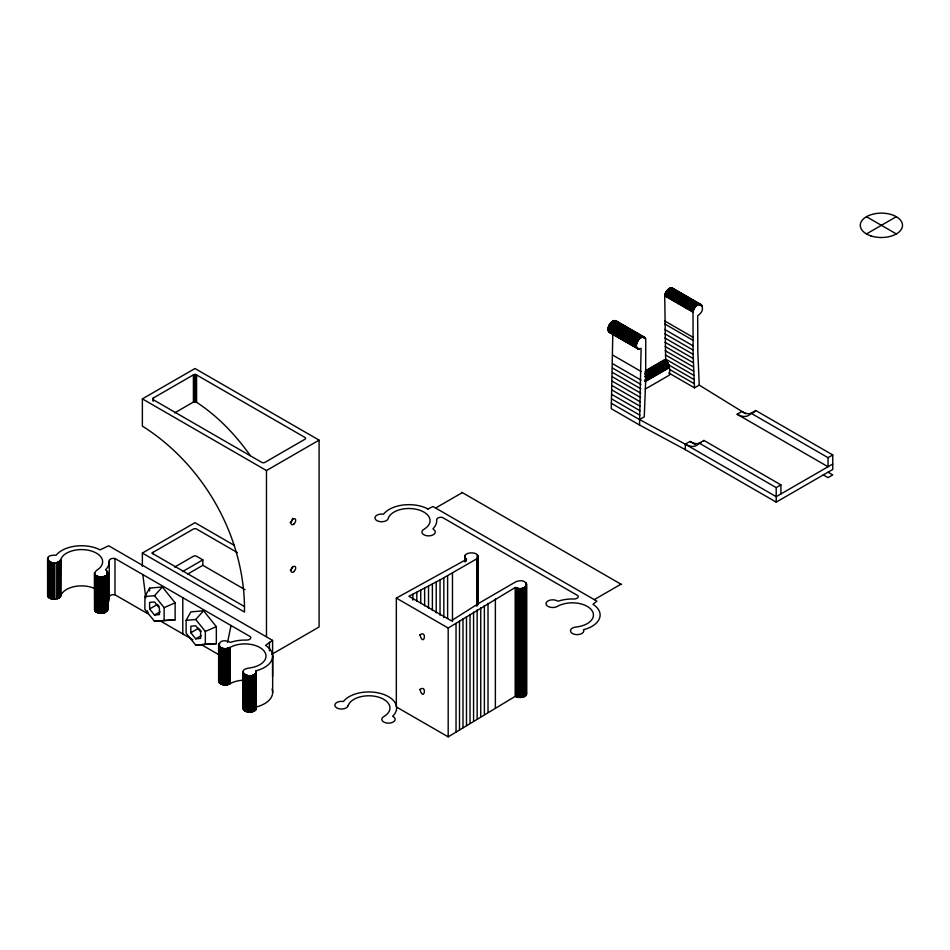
<?xml version="1.0" encoding="UTF-8"?>
<svg xmlns="http://www.w3.org/2000/svg" width="950" height="950" viewBox="0 0 950 950"><rect width="100%" height="100%" fill="white"/><g stroke="black" fill="none" stroke-linecap="round" stroke-linejoin="round"><path stroke-width="1.43" d="M665.689 361.831L664.727 295.83C664.929 292.042 670.094 285.166 673.704 289.275M699.236 385.118L694.521 387.838L693.12 354.314L693.013 312.146C696.041 297.196 709.496 307.693 697.668 315.756L697.834 351.595L699.236 385.118L745.703 413.761M751.046 413.226L828.044 457.674L828.044 466.747L737.141 414.271A22.954 13.252 60 0 0 751.046 413.226L755.761 410.507L832.758 454.955L832.758 469.466L776.209 502.122L685.306 449.635L639.54 425.03L611.266 408.702L612.821 333.533M639.54 425.03L641.096 348.424L637.937 348.852L609.484 332.429C605.257 328.51 611.788 317.87 616.906 321.563M637.759 348.757C632.569 344.636 642.521 331.883 645.762 339.423L645.644 381.722L644.254 416.86L639.54 419.579L611.266 403.263M94.525 608.986C94.715 615.707 110.746 614.127 106.923 607.466M272.603 640.407L108.68 545.775L100.094 549.86A27.776 16.031 0 0 0 56.145 555.251C37.359 554.218 55.432 571.176 61.132 558.612A21.102 12.184 0 0 1 91.592 551.059A21.102 12.184 0 0 1 97.197 569.929C85.785 579.191 116.316 578.977 105.569 569.786A27.776 16.031 0 0 0 109.25 560.928A4.228 2.434 0 0 1 114.974 558.517L250.515 636.773A4.228 2.434 0 0 1 246.347 640.086A27.776 16.031 0 0 0 231.004 642.212L230.506 642.39C215.056 635.206 216.161 654.752 230.767 647.033A21.102 12.184 0 0 1 263.435 650.275A21.102 12.184 0 0 1 250.349 667.862C231.444 670.082 255.443 683.038 256.179 670.736A27.776 16.031 0 0 0 265.525 645.359L272.603 640.407L272.603 676.685M348.116 705.66L348.211 705.434A21.102 12.184 0 0 1 378.433 697.11A21.102 12.184 0 0 1 384.536 716.122L384.299 716.312A6.662 3.848 0 0 0 383.206 721.656A6.662 3.848 0 0 0 392.409 722.428L394.084 721.406A6.662 3.848 0 0 0 392.683 716.312L392.908 715.991A27.776 16.031 0 0 0 381.461 693.69A27.776 16.031 0 0 0 343.484 701.444L343.342 701.492A6.662 3.848 0 0 0 335.006 704.318A6.662 3.848 0 0 0 340.349 708.973A6.662 3.848 0 0 0 348.116 705.66L348.151 705.458M227.549 642.402L231.028 625.48M396.34 598.096L448.186 628.021L515.327 587.456C528.236 593.667 530.599 576.769 516.123 581.614L479.667 602.799L451.321 620.766L408.916 596.279L440.04 579.916L476.734 558.873C482.873 550.121 458.339 551.546 466.604 559.324L396.34 598.096L396.34 706.931L448.186 736.856L515.327 696.291C518.712 698.903 529.138 697.169 525.825 691.636M47.987 593.821C46.146 600.531 60.04 601.136 61.132 594.89A21.102 12.184 0 0 1 94.798 588.584M243.723 706.479C240.73 713.711 257.569 714.032 256.179 707.014A27.776 16.031 0 0 0 272.056 689.035M144.899 596.553L149.613 588.109L162.367 586.969L175.121 602.834L175.121 619.839L154.506 621.324L144.899 609.366L144.899 596.553L154.506 595.697L162.367 586.969M186.117 620.35L190.831 611.907L203.585 610.767L216.339 626.632L216.339 643.637L195.724 645.121L186.117 633.163L186.117 620.35L195.724 619.495L203.585 610.767M219.023 679.654C217.431 685.508 227.382 686.078 230.767 683.311A21.102 12.184 0 0 1 243.782 680.2M153.14 398.133L153.366 399.796L261.761 462.377A2.221 1.283 0 0 0 264.908 462.377L304.962 439.244A2.221 1.283 0 0 0 304.962 437.428L196.009 374.621L193.432 374.846L153.366 397.979L153.14 400.995M244.079 606.349L151.798 553.066L193.432 529.031A2.221 1.283 0 0 1 196.567 529.031L237.453 552.639M142.369 566.426L142.369 553.066L244.482 612.026C245.516 538.401 204.428 465.215 142.369 426.099L142.369 398.881L194.999 368.505L319.093 440.147L319.093 626.988L271.605 654.408M174.646 412.906L193.432 402.064L196.567 402.064L196.567 374.846M142.369 398.881L266.475 470.535L319.093 440.147M142.369 553.066L194.999 522.69L234.567 545.526M174.646 567.079L193.432 556.249A2.221 1.283 0 0 1 196.567 556.249L202.849 559.871L202.849 565.309L245.017 589.653M182.519 571.603L202.849 559.871M187.601 574.121L202.849 565.309M149.613 608.95L149.613 602.419L154.506 601.979L159.41 608.071L159.41 614.602L154.506 615.042L149.613 608.95L157.463 604.414L159.101 606.444M154.506 615.042L160.123 611.8M866.471 233.938L896.313 216.707M190.831 632.748L190.831 626.216L195.724 625.777L200.628 631.869L200.628 638.4L195.724 638.839L190.831 632.748L198.681 628.211M645.561 370.761L664.668 359.729C669.809 362.817 670.154 369.894 669.382 375.143L645.181 389.12M645.81 370.904L664.917 359.872M646.059 371.07L665.166 360.038M645.026 371.984L665.404 360.216M645.276 372.174L665.653 360.406M645.513 372.376L665.891 360.62M645.751 372.602L666.128 360.834M645.976 372.827L666.354 361.059M644.931 373.801L666.591 361.309M645.157 374.051L666.805 361.558M645.371 374.312L667.031 361.819M645.584 374.585L667.232 362.081M645.786 374.87L667.434 362.366M645.988 375.155L667.636 362.651M644.896 376.176L667.826 362.947M645.074 376.485L668.004 363.244M645.24 376.782L668.171 363.553M645.406 377.091L668.337 363.862M645.561 377.411L668.479 364.171M645.691 377.72L668.622 364.491M645.822 378.041L668.752 364.8M645.941 378.361L668.871 365.121M195.724 638.839L201.341 635.597M646.047 378.682L668.978 365.441M646.143 378.991L669.073 365.762M644.955 380.048L669.156 366.071M645.026 380.356L669.227 366.391M645.074 380.665L669.275 366.7M645.121 380.974L669.322 367.009M645.157 381.282L669.358 367.306M645.181 381.567L669.382 367.603M435.611 508.024L462.306 492.611M639.54 419.579L685.306 444.196L690.021 441.477A22.954 13.252 60 0 0 699.188 443.496M737.141 414.271L741.855 411.54A22.954 13.252 60 0 0 752.139 413.238M685.306 449.635L685.306 444.196A22.954 13.252 60 0 0 699.212 443.151L703.926 440.432L780.912 484.88L780.912 493.952M699.212 443.151L776.209 487.611L780.912 484.88M828.044 457.674L832.758 454.955M594.261 599.628L620.967 584.202M832.758 464.027L776.209 496.672L685.306 444.196M427.856 509.058L432.974 506.504L596.897 601.148L592.966 604.283A27.776 16.031 0 0 1 583.621 629.66L583.526 629.684A6.662 3.848 0 0 1 577.79 634.636A6.662 3.848 0 0 1 570.511 630.467L571.152 629.114A6.662 3.848 0 0 1 576.341 626.988L577.79 626.786A21.102 12.184 0 0 0 590.876 609.199A21.102 12.184 0 0 0 558.208 605.957L557.864 606.1A6.662 3.848 0 0 1 548.625 606.729A6.662 3.848 0 0 1 547.295 601.409L549.053 600.447A6.662 3.848 0 0 1 557.401 600.958L558.446 601.124A27.776 16.031 0 0 1 573.776 598.999A4.228 2.434 0 0 0 577.956 595.697L442.403 517.441A4.228 2.434 0 0 0 436.691 519.852A27.776 16.031 0 0 1 433.01 528.711L433.307 529.304A6.662 3.848 0 0 1 434.186 534.126L432.511 535.147A6.662 3.848 0 0 1 423.296 534.375A6.662 3.848 0 0 1 424.401 529.043L424.638 528.841A21.102 12.184 0 0 0 419.021 509.984A21.102 12.184 0 0 0 388.562 517.536L388.218 518.379A6.662 3.848 0 0 1 384.524 521.372L382.185 521.74A6.662 3.848 0 0 1 374.965 517.536A6.662 3.848 0 0 1 383.444 514.211L383.539 514.223A27.776 16.031 0 0 1 427.536 508.772L427.951 509.01M154.506 621.324L164.124 620.469L164.124 607.656L175.121 602.834M195.724 645.121L205.342 644.266L205.342 631.441L216.339 626.632M611.361 332.678L609.484 332.429M164.124 620.469L175.121 619.839M205.342 644.266L216.339 643.637M866.471 216.707L896.313 233.938M672.363 288.028L701.337 304.76M671.757 287.897L701.753 305.223M671.318 287.897L701.979 305.603M671.08 287.921L699.509 304.332M670.854 287.957L699.592 304.546M670.617 288.016L702.228 306.268M670.379 288.087L698.654 304.416M670.13 288.171L698.404 304.499M669.893 288.277L698.167 304.606M669.643 288.396L697.918 304.724M669.394 288.539L697.668 304.855M669.144 288.681L697.419 305.009M668.895 288.848L697.181 305.176M668.658 289.026L696.932 305.354M668.408 289.216L696.694 305.544M668.171 289.429L696.445 305.746M667.933 289.643L696.207 305.971M667.707 289.869L695.982 306.197M667.47 290.118L695.744 306.434M667.256 290.368L695.531 306.696M667.031 290.629L695.305 306.957M666.829 290.902L695.103 307.218M666.615 291.175L694.889 307.503M666.425 291.46L694.699 307.788M666.235 291.757L694.509 308.085M666.057 292.054L694.331 308.382M665.891 292.363L694.165 308.691M665.724 292.671L693.999 308.999M665.57 292.992L693.856 309.308M665.439 293.301L693.714 309.629M665.309 293.621L693.583 309.949M665.19 293.942L693.464 310.258M665.083 294.262L693.357 310.579M664.988 294.571L693.262 310.899M664.905 294.892L693.179 311.22M664.834 295.212L693.108 311.529M664.774 295.521L693.049 311.838M664.727 295.83L693.013 312.146M664.668 320.91L692.942 337.238M664.679 323.914L692.954 340.242M664.715 329.472L692.989 345.8M664.762 333.735L693.049 350.063M664.846 337.986L693.12 354.314M664.941 342.226L693.215 358.554M665.059 346.453L693.334 362.781M615.79 320.696L644.765 337.428M615.184 320.566L645.181 337.891M614.745 320.566L645.406 338.271M614.508 320.577L645.501 338.473M614.282 320.625L642.556 336.941M643.019 337.214L645.584 338.699M614.044 320.673L642.319 337.001M613.807 320.744L642.081 337.072M613.557 320.839L641.832 337.167M665.202 350.669L693.476 366.997M613.308 320.946L641.594 337.262M613.071 321.064L641.345 337.392M612.821 321.195L641.096 337.523M612.572 321.349L640.846 337.678M612.322 321.516L640.597 337.832M612.085 321.694L640.359 338.01M611.836 321.884L640.11 338.212M611.598 322.086L639.873 338.414M611.361 322.311L639.635 338.628M611.123 322.537L639.409 338.865M610.898 322.774L639.172 339.103M610.672 323.024L638.958 339.352M610.458 323.285L638.732 339.613M665.368 354.861L693.643 371.189M610.244 323.558L638.531 339.886M610.043 323.843L638.317 340.159M609.852 324.128L638.127 340.456M609.663 324.425L637.937 340.741M609.484 324.722L637.759 341.05M609.306 325.031L637.592 341.347M609.152 325.339L637.426 341.656M608.998 325.648L637.272 341.976M608.855 325.969L637.141 342.285M665.558 359.053L693.832 375.369M608.736 326.277L637.011 342.606M608.617 326.598L636.892 342.926M608.511 326.919L636.785 343.247M608.416 327.239L636.69 343.567M608.332 327.56L636.607 343.876M608.261 327.869L636.536 344.197M608.202 328.178L636.476 344.506M608.154 328.486L636.429 344.814M608.131 328.783L636.405 345.111M608.107 329.08L636.381 345.408M608.095 329.377L636.381 345.693M608.107 329.65L636.381 345.978M608.131 329.923L636.405 346.251M668.337 364.705L694.034 379.549M608.154 330.196L636.429 346.512M608.202 330.446L636.476 346.774M608.261 330.695L636.536 347.011M608.332 330.921L636.607 347.249M608.416 331.146L639.172 349.066M608.617 331.55L638.958 349.066M608.855 331.906L638.531 349.03M669.845 369.598L694.272 383.705M668.812 373.006L694.521 387.838M828.044 472.186L832.758 474.905L828.044 477.624L823.329 474.905M612.821 355.146L641.096 371.462M612.738 363.779L641.012 380.107M612.655 368.125L640.929 384.453M612.56 372.471L640.834 388.799M612.441 376.841L640.716 393.157M612.299 381.211L640.573 397.539M612.133 385.605L640.407 401.921M611.943 389.999L640.229 406.327M611.741 394.404L640.015 410.733M690.021 441.477L695.139 444.434M611.515 398.834L639.789 415.15M461.688 492.242L621.597 584.571M106.887 604.568A27.776 16.031 0 0 0 109.25 597.206A4.228 2.434 0 0 1 114.974 594.795L147.868 613.748L147.488 610.838M160.336 620.944L192.874 639.73M201.685 644.812L219.331 655.001M195.629 401.684C217.336 415.637 235.434 434.637 250.301 455.596M195.724 619.495L205.342 631.441M199.5 629.221L201.127 631.251M154.506 595.697L164.124 607.656M256.084 670.759L256.084 709.282M617.025 321.741L617.381 322.608M142.809 574.548L145.801 597.776M776.209 487.611L776.209 502.122M526.644 584.131L526.644 694.165M526.395 583.538L526.395 694.759M526.276 583.347L526.276 694.949M525.991 582.979L525.991 695.317M525.825 582.801L525.825 695.495M525.647 586.827L525.647 695.661M525.445 586.993L525.445 695.828M525.231 587.159L525.231 695.994M525.006 587.314L525.006 696.148M524.768 587.456L524.768 696.291M524.519 587.599L524.519 696.433M524.246 587.729L524.246 696.564M523.972 587.848L523.972 696.682M523.688 587.967L523.688 696.801M523.379 588.074L523.379 696.908M523.082 588.169L523.082 697.003M522.761 588.252L522.761 697.086M522.441 588.335L522.441 697.169M522.108 588.394L522.108 697.229M521.776 588.454L521.776 697.288M521.431 588.501L521.431 697.336M521.087 588.537L521.087 697.371M520.742 588.561L520.742 697.395M520.398 588.584L520.398 697.419M520.042 588.584L520.042 697.419M519.697 588.584L519.697 697.419M519.353 588.561L519.353 697.395M518.997 588.537L518.997 697.371M518.664 588.501L518.664 697.336M518.32 588.454L518.32 697.288M517.987 588.394L517.987 697.229M517.655 588.335L517.655 697.169M517.334 588.252L517.334 697.086M517.014 588.169L517.014 697.003M516.705 588.074L516.705 696.908M516.408 587.967L516.408 696.801M516.123 587.848L516.123 696.682M515.85 587.729L515.85 696.564M515.577 587.599L515.577 696.433M515.327 587.456L515.327 696.291M495.378 598.975L495.378 707.809M488.015 603.321L488.015 712.156M484.369 605.518L484.369 714.352M480.747 607.727L480.747 716.561M477.921 555.999L477.921 604.271M477.779 555.607L477.779 604.663M477.565 555.227L477.565 605.055M477.423 555.038L477.423 605.233M477.28 558.351L477.114 605.601M477.149 609.936L477.149 718.77M476.924 558.707L476.924 605.768M476.734 558.873L476.734 605.934M473.575 612.168L473.575 721.002M470.024 614.413L470.024 723.247M466.497 616.657L466.497 725.491M465.726 558.707L465.726 561.64M465.548 558.529L465.548 561.474M465.381 558.351L465.381 561.296M465.096 557.982L465.227 561.117M464.978 555.418L464.883 561.486M464.799 555.798L464.799 561.688M462.983 618.925L462.983 727.759M459.503 621.205L459.503 730.039M456.036 623.485L456.036 732.319M452.473 572.933L452.473 621.466M448.186 628.021L448.186 736.856M447.616 575.7L447.616 618.355M443.84 577.814L443.84 617.524M440.04 579.916L440.04 615.22M436.216 582.006L436.216 612.893M432.381 584.084L432.381 610.565M428.521 586.15L428.521 608.214M424.638 588.204L424.638 605.851M420.743 590.247L420.743 603.476M416.812 592.266L416.812 601.089M412.87 594.284L412.87 600.163M272.662 656.094L272.662 692.372M269.456 642.224L269.456 650.928M266.475 470.535L266.475 636.607M256.274 671.211L256.251 708.89M255.977 673.194L255.847 709.662M255.704 673.574L255.704 709.852M255.538 673.752L255.538 710.03M255.36 673.918L255.36 710.196M255.17 674.096L255.17 710.374M254.968 674.251L254.968 710.529M254.743 674.405L254.743 710.683M254.505 674.559L254.505 710.837M254.256 674.702L254.256 710.98M253.994 674.832L253.994 711.111M253.721 674.951L253.721 711.241M253.436 675.07L253.436 711.348M253.151 675.177L253.151 711.455M252.842 675.284L252.842 711.562M252.534 675.367L252.534 711.645M252.213 675.45L252.213 711.728M251.881 675.521L251.881 711.799M251.548 675.581L251.548 711.859M251.216 675.628L251.216 711.906M250.871 675.676L250.871 711.954M250.527 675.699L250.527 711.977M250.183 675.723L250.183 712.001M249.826 675.735L249.826 712.013M249.482 675.735L249.482 712.013M249.126 675.723L249.126 712.001M248.781 675.699L248.781 711.977M248.437 675.664L248.437 711.942M248.104 675.616L248.104 711.894M247.76 675.569L247.76 711.847M247.428 675.498L247.428 711.776M247.107 675.426L247.107 711.704M246.786 675.343L246.786 711.621M246.477 675.248L246.477 711.526M246.181 675.153L246.181 711.431M245.884 675.034L245.884 711.312M245.611 674.916L245.611 711.194M245.338 674.785L245.338 711.063M245.076 674.654L245.076 710.932M244.839 674.512L244.839 710.79M244.601 674.357L244.601 710.636M244.388 674.203L244.388 710.481M244.186 674.037L244.186 710.315M243.996 673.871L243.996 710.149M243.829 673.693L243.829 709.971M243.675 673.514L243.675 709.793M243.414 673.134L243.533 709.602M243.212 672.754L243.307 709.222M243.069 671.543L243.141 708.831M229.971 647.472L229.971 683.751M229.71 647.615L229.71 683.893M229.449 647.746L229.449 684.024M229.176 647.864L229.176 684.143M228.879 647.983L228.879 684.261M228.582 648.09L228.582 684.368M228.273 648.185L228.273 684.463M227.964 648.268L227.964 684.546M227.644 648.351L227.644 684.629M227.311 648.411L227.311 684.689M226.979 648.47L226.979 684.748M226.634 648.518L226.634 684.796M226.29 648.553L226.29 684.831M225.946 648.577L225.946 684.867M225.601 648.601L225.601 684.879M225.257 648.601L225.257 684.879M224.901 648.601L224.901 684.879M224.556 648.577L224.556 684.867M224.212 648.553L224.212 684.831M223.868 648.518L223.868 684.796M223.523 648.47L223.523 684.748M223.191 648.411L223.191 684.689M222.858 648.351L222.858 684.629M222.537 648.268L222.537 684.546M222.229 648.185L222.229 684.463M221.92 648.09L221.92 684.368M221.623 647.983L221.623 684.261M221.338 647.864L221.338 684.143M221.053 647.746L221.053 684.024M220.792 647.615L220.792 683.893M220.542 647.472L220.542 683.751M220.293 647.33L220.293 683.608M220.067 647.176L220.067 683.454M219.854 647.021L219.854 683.299M219.664 646.855L219.664 683.133M219.474 646.677L219.474 682.955M219.308 646.499L219.308 682.777M219.023 646.131L219.165 682.599M218.916 643.566L218.916 682.219M218.809 643.756L218.809 682.029M218.619 644.349L218.619 681.435M196.306 374.716L196.306 401.933M196.009 374.621L196.009 401.826M195.688 374.537L195.688 401.743M195.344 374.49L195.344 401.696M194.999 374.478L194.999 401.684M194.655 374.49L194.655 401.696M194.311 374.537L194.311 401.743M193.99 374.621L193.99 401.826M193.693 374.716L193.693 401.933M193.432 374.846L193.432 402.064M182.792 597.621L182.792 633.899M153.366 397.979L153.366 400.841M149.613 588.109L149.613 590.947M114.974 558.517L114.974 594.795M109.25 560.928L109.25 597.206M107.813 572.909L107.813 609.591M107.671 572.304L107.671 610.185M107.492 571.924L107.492 610.577M107.243 571.544L107.243 610.957M107.089 571.366L107.089 611.135M106.923 571.188L106.923 611.313M106.744 575.201L106.744 611.479M105.07 576.222L105.07 612.501M104.785 576.341L104.785 612.619M104.488 576.436L104.488 612.714M104.179 576.543L104.179 612.821M103.871 576.626L103.871 612.904M103.538 576.697L103.538 612.976M103.218 576.769L103.218 613.047M102.885 576.828L102.885 613.106M102.541 576.876L102.541 613.154M102.196 576.911L102.196 613.189M101.852 576.935L101.852 613.213M101.508 576.947L101.508 613.225M101.151 576.959L101.151 613.237M100.807 576.947L100.807 613.225M100.462 576.935L100.462 613.213M100.106 576.911L100.106 613.189M99.762 576.876L99.762 613.154M99.429 576.828L99.429 613.106M99.097 576.769L99.097 613.047M98.764 576.697L98.764 612.976M98.444 576.626L98.444 612.904M98.123 576.543L98.123 612.821M97.826 576.436L97.826 612.714M97.518 576.341L97.518 612.619M97.232 576.222L97.232 612.501M96.959 576.104L96.959 612.382M96.698 575.973L96.698 612.251M96.437 575.831L96.437 612.109M96.199 575.688L96.199 611.966M95.974 575.534L95.974 611.812M95.76 575.367L95.76 611.646M95.558 575.201L95.558 611.479M95.38 575.035L95.38 611.313M95.214 574.857L95.214 611.135M94.929 574.489L95.059 610.957M94.81 574.299L94.81 610.577M94.573 573.705L94.715 610.387M94.525 572.707L94.525 609.793M60.729 559.657L60.729 595.935M60.657 559.847L60.574 596.327M60.468 560.239L60.349 596.707M60.206 560.607L60.206 596.885M60.052 560.797L60.052 597.075M59.886 560.963L59.886 597.241M59.696 561.141L59.696 597.419M59.494 561.308L59.494 597.586M59.268 561.462L59.268 597.74M59.042 561.616L59.042 597.894M58.793 561.759L58.793 598.037M58.544 561.889L58.544 598.168M58.271 562.02L58.271 598.298M57.986 562.139L57.986 598.417M57.701 562.246L57.701 598.524M57.404 562.352L57.404 598.631M57.083 562.447L57.083 598.726M54.744 562.816L54.744 599.094M54.399 562.827L54.399 599.106M54.055 562.839L54.055 599.117M53.699 562.827L53.699 599.106M53.354 562.804L53.354 599.082M53.01 562.78L53.01 599.058M52.666 562.732L52.666 599.011M52.333 562.685L52.333 598.963M52.001 562.626L52.001 598.904M51.668 562.554L51.668 598.832M51.348 562.471L51.348 598.749M51.039 562.388L51.039 598.666M50.73 562.281L50.73 598.559M50.433 562.174L50.433 598.452M50.148 562.056L50.148 598.334M49.875 561.937L49.875 598.215M49.614 561.806L49.614 598.084M49.364 561.664L49.364 597.942M49.139 561.509L49.139 597.788M48.913 561.355L48.913 597.633M48.699 561.189L48.699 597.467M48.509 561.023L48.509 597.301M48.331 560.856L48.331 597.134M48.034 560.488L48.177 596.956M47.868 557.733L47.904 596.576M47.761 557.923L47.785 596.386M47.595 558.315L47.619 595.994M701.337 442.7A22.954 13.252 60 0 1 700.293 443.175M703.926 440.432A22.954 13.252 60 0 1 703.154 441.322M755.761 410.507A22.954 13.252 60 0 1 753.172 412.775M153.14 553.826A2.221 1.283 0 0 1 153.14 552.318M292.493 566.722A3.337 1.924 -60 0 1 290.189 570.214M292.541 518.261A3.337 1.924 -60 0 1 290.189 522.619M419.924 634.849C423.736 648.054 427.654 629.506 419.924 634.849M419.924 689.451C423.736 702.656 427.654 684.107 419.924 689.451M870.841 235.873A21.102 12.184 0 0 0 902.5 225.328A21.102 12.184 0 0 0 870.841 214.771A21.102 12.184 0 0 0 870.841 235.873M293.942 571.579A3.337 1.924 -60 0 0 294.999 566.414A3.337 1.924 -60 0 0 291.056 569.917A3.337 1.924 -60 0 0 293.942 571.579M293.942 523.984A3.337 1.924 -60 0 0 294.999 518.819A3.337 1.924 -60 0 0 291.056 522.322A3.337 1.924 -60 0 0 293.942 523.984"/></g></svg>
